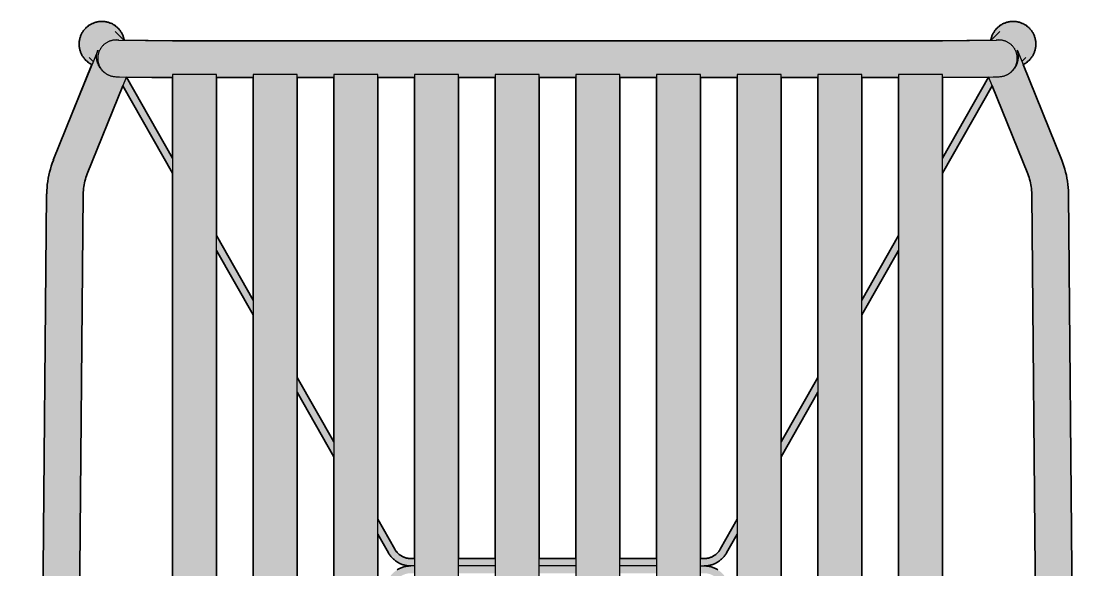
# Model space of a CAD drawing. Header units: millimetres. Extents: x 0 to 1937, y -1086 to 703.
# Drawn here: x 81 to 812, y -648 to -274 of the extents above; entities that cross this region are included whole.
import ezdxf

# ---------------------------------------------------------------- set-up
doc = ezdxf.new("R2010")
doc.units = ezdxf.units.MM
doc.layers.add('Blocks', color=7, linetype='Continuous')
doc.layers.add('Blocks$Fill', color=7, linetype='Continuous', true_color=0xffffff)
doc.layers.add('Blocks$Inner', color=7, linetype='Continuous', lineweight=25, true_color=0x007f00)
doc.layers.add('Blocks$Outline', color=7, linetype='Continuous', lineweight=35, true_color=0xff3f3f)

# ---------------------------------------------------------------- blocks, each defined once
blk = doc.blocks.new('Palissade Lounge Chair Low Top')
at = {"layer": 'Blocks$Fill'}
h = blk.add_hatch(color=256, dxfattribs=at)
h.paths.add_polyline_path([(473.36, -336.94), (473.36, -412.44), (503.36, -412.44), (503.36, -348.3), (503.36, -336.94), (528.36, -336.94), (528.36, -412.44), (558.36, -412.44), (558.36, -348.3), (558.36, -336.94), (583.36, -336.94), (583.36, -412.44), (613.36, -412.44), (613.36, -348.3), (613.36, -336.94), (687.86, -336.94), (688.47, -337.82), (688.81, -338.25), (689.15, -338.66), (689.51, -339.06), (689.88, -339.45), (690.27, -339.82), (690.67, -340.18), (691.08, -340.53), (691.5, -340.86), (691.93, -341.18), (692.38, -341.48), (692.83, -341.77), (693.3, -342.04), (693.77, -342.29), (694.25, -342.53), (694.74, -342.75), (695.24, -342.95), (695.74, -343.14), (696.25, -343.31), (696.77, -343.46), (697.29, -343.59), (697.82, -343.71), (698.34, -343.8), (698.88, -343.88), (699.41, -343.94), (699.95, -343.98), (700.48, -344), (701.02, -344.01), (701.56, -343.99), (702.09, -343.96), (702.63, -343.91), (703.16, -343.84), (703.69, -343.75), (704.22, -343.64), (704.74, -343.51), (705.26, -343.37), (705.77, -343.21), (706.28, -343.03), (706.78, -342.83), (707.27, -342.62), (707.76, -342.39), (708.24, -342.14), (708.7, -341.88), (709.16, -341.6), (709.61, -341.3), (710.05, -340.99), (710.48, -340.67), (710.89, -340.33), (711.3, -339.97), (711.69, -339.6), (712.07, -339.22), (712.43, -338.83), (712.78, -338.42), (713.12, -338), (713.44, -337.57), (713.75, -337.13), (714.04, -336.68), (714.31, -336.21), (714.57, -335.74), (714.81, -335.26), (715.04, -334.78), (715.25, -334.28), (715.44, -333.78), (715.61, -333.27), (715.77, -332.76), (715.91, -332.24), (716.03, -331.71), (716.13, -331.18), (716.21, -330.65), (716.28, -330.12), (716.33, -329.58), (716.35, -329.05), (716.36, -328.51), (716.35, -327.97), (716.33, -327.44), (716.28, -326.9), (716.21, -326.37), (716.13, -325.84), (716.03, -325.31), (715.91, -324.79), (715.77, -324.27), (715.62, -323.75), (715.44, -323.24), (715.25, -322.74), (715.04, -322.25), (714.82, -321.76), (714.57, -321.28), (714.31, -320.81), (714.04, -320.35), (713.75, -319.89), (713.44, -319.45), (713.12, -319.02), (712.78, -318.6), (712.43, -318.2), (712.07, -317.8), (711.69, -317.42), (711.3, -317.05), (710.9, -316.7), (710.48, -316.36), (710.05, -316.03), (709.62, -315.72), (709.17, -315.42), (708.71, -315.14), (708.24, -314.88), (707.76, -314.63), (707.28, -314.4), (706.78, -314.19), (706.28, -313.99), (705.78, -313.81), (705.27, -313.65), (704.86, -313.54), (699.16, 283.79), (699.03, 285.92), (698.83, 288.04), (698.56, 290.15), (698.21, 292.26), (697.8, 294.35), (697.31, 296.42), (696.75, 298.48), (696.13, 300.52), (695.43, 302.53), (694.67, 304.52), (668.27, 369.84), (669.22, 370.34), (669.68, 370.61), (670.13, 370.9), (670.57, 371.21), (671, 371.53), (671.41, 371.86), (671.82, 372.21), (672.21, 372.57), (672.59, 372.95), (672.96, 373.33), (673.32, 373.73), (673.66, 374.15), (673.98, 374.57), (674.29, 375.01), (674.59, 375.45), (674.87, 375.91), (675.13, 376.37), (675.38, 376.85), (675.61, 377.33), (675.83, 377.82), (676.02, 378.32), (676.2, 378.82), (676.37, 379.33), (676.51, 379.84), (676.64, 380.36), (676.75, 380.89), (676.84, 381.41), (676.91, 381.94), (676.97, 382.47), (677, 383.01), (677.02, 383.54), (677.02, 384.08), (677, 384.61), (676.97, 385.14), (676.91, 385.68), (676.84, 386.21), (676.74, 386.73), (676.63, 387.26), (676.51, 387.77), (676.36, 388.29), (676.2, 388.8), (676.01, 389.3), (675.82, 389.8), (675.6, 390.29), (675.37, 390.77), (675.12, 391.24), (674.85, 391.71), (674.57, 392.16), (674.28, 392.61), (673.97, 393.04), (673.64, 393.46), (673.3, 393.88), (672.94, 394.28), (672.57, 394.66), (672.19, 395.04), (671.8, 395.4), (671.39, 395.75), (670.97, 396.08), (670.55, 396.4), (670.11, 396.7), (669.65, 396.99), (669.19, 397.26), (668.73, 397.52), (668.25, 397.76), (667.76, 397.98), (667.27, 398.19), (666.77, 398.38), (666.26, 398.55), (665.75, 398.71), (665.23, 398.84), (664.71, 398.96), (664.19, 399.06), (663.66, 399.15), (663.13, 399.21), (662.6, 399.26), (662.06, 399.29), (661.53, 399.29), (661, 399.29), (660.46, 399.26), (659.94, 399.21), (659.41, 399.15), (658.88, 399.07), (658.36, 398.97), (657.84, 398.85), (657.33, 398.72), (656.82, 398.56), (656.31, 398.39), (655.82, 398.21), (655.33, 398), (654.84, 397.78), (654.37, 397.54), (653.9, 397.29), (653.44, 397.02), (652.99, 396.74), (652.55, 396.43), (652.13, 396.12), (651.71, 395.79), (651.3, 395.45), (650.91, 395.09), (650.53, 394.72), (650.16, 394.34), (649.81, 393.94), (649.47, 393.53), (649.14, 393.11), (648.83, 392.68), (648.53, 392.24), (648.25, 391.79), (647.98, 391.33), (647.73, 390.86), (647.5, 390.38), (647.28, 389.9), (647.08, 389.41), (646.89, 388.91), (646.73, 388.4), (646.58, 387.89), (646.45, 387.38), (646.33, 386.86), (646.26, 386.44), (55.46, 386.44), (55.27, 387.38), (55.13, 387.89), (54.99, 388.4), (54.82, 388.91), (54.64, 389.41), (54.43, 389.9), (54.22, 390.38), (53.98, 390.86), (53.73, 391.33), (53.47, 391.79), (53.18, 392.24), (52.89, 392.68), (52.57, 393.11), (52.25, 393.53), (51.91, 393.94), (51.55, 394.34), (51.18, 394.72), (50.8, 395.09), (50.41, 395.45), (50, 395.79), (49.59, 396.12), (49.16, 396.43), (48.72, 396.74), (48.27, 397.02), (47.81, 397.29), (47.35, 397.54), (46.87, 397.78), (46.39, 398), (45.9, 398.21), (45.4, 398.39), (44.9, 398.56), (44.39, 398.72), (43.87, 398.85), (43.35, 398.97), (42.83, 399.07), (42.31, 399.15), (41.78, 399.21), (41.25, 399.26), (40.72, 399.29), (40.19, 399.29), (39.65, 399.29), (39.12, 399.26), (38.59, 399.21), (38.05, 399.15), (37.53, 399.06), (37, 398.96), (36.48, 398.84), (35.96, 398.71), (35.45, 398.55), (34.94, 398.38), (34.44, 398.19), (33.95, 397.98), (33.47, 397.76), (32.99, 397.52), (32.52, 397.26), (32.06, 396.99), (31.61, 396.7), (31.17, 396.4), (30.74, 396.08), (30.32, 395.75), (29.91, 395.4), (29.52, 395.04), (29.14, 394.66), (28.77, 394.28), (28.42, 393.88), (28.07, 393.46), (27.75, 393.04), (27.44, 392.61), (27.14, 392.16), (26.86, 391.71), (26.6, 391.24), (26.35, 390.77), (26.11, 390.29), (25.9, 389.8), (25.7, 389.3), (25.52, 388.8), (25.35, 388.29), (25.21, 387.77), (25.08, 387.26), (24.97, 386.73), (24.88, 386.21), (24.8, 385.68), (24.75, 385.14), (24.71, 384.61), (24.69, 384.08), (24.69, 383.54), (24.71, 383.01), (24.75, 382.47), (24.8, 381.94), (24.87, 381.41), (24.96, 380.89), (25.07, 380.36), (25.2, 379.84), (25.35, 379.33), (25.51, 378.82), (25.69, 378.32), (25.89, 377.82), (26.1, 377.33), (26.33, 376.85), (26.58, 376.37), (26.85, 375.91), (27.13, 375.45), (27.42, 375.01), (27.73, 374.57), (28.06, 374.15), (28.4, 373.73), (28.75, 373.33), (29.12, 372.95), (29.5, 372.57), (29.89, 372.21), (30.3, 371.86), (30.72, 371.53), (31.15, 371.21), (31.59, 370.9), (32.04, 370.61), (32.49, 370.34), (32.96, 370.08), (33.44, 369.84), (7.05, 304.52), (7.14, 304.48), (6.37, 302.5), (5.68, 300.49), (5.05, 298.45), (4.5, 296.4), (4.01, 294.33), (3.6, 292.24), (3.25, 290.14), (2.98, 288.03), (2.78, 285.91), (2.65, 283.79), (2.6, 281.66), (2.5, 281.66), (-2.5, -281.66), (-3.15, -313.54), (-4.06, -313.81), (-4.57, -313.99), (-5.07, -314.19), (-5.56, -314.4), (-6.05, -314.63), (-6.53, -314.88), (-6.99, -315.14), (-7.45, -315.42), (-7.9, -315.72), (-8.34, -316.03), (-8.77, -316.36), (-9.18, -316.7), (-9.59, -317.05), (-9.98, -317.42), (-10.36, -317.8), (-10.72, -318.2), (-11.07, -318.6), (-11.41, -319.02), (-11.73, -319.45), (-12.03, -319.89), (-12.33, -320.35), (-12.6, -320.81), (-12.86, -321.28), (-13.1, -321.76), (-13.33, -322.25), (-13.54, -322.74), (-13.73, -323.24), (-13.9, -323.75), (-14.06, -324.27), (-14.2, -324.79), (-14.32, -325.31), (-14.42, -325.84), (-14.5, -326.37), (-14.57, -326.9), (-14.61, -327.44), (-14.64, -327.97), (-14.65, -328.51), (-14.64, -329.05), (-14.61, -329.58), (-14.56, -330.12), (-14.5, -330.65), (-14.42, -331.18), (-14.31, -331.71), (-14.19, -332.24), (-14.06, -332.76), (-13.9, -333.27), (-13.73, -333.78), (-13.53, -334.28), (-13.33, -334.78), (-13.1, -335.26), (-12.86, -335.74), (-12.6, -336.21), (-12.32, -336.68), (-12.03, -337.13), (-11.73, -337.57), (-11.4, -338), (-11.07, -338.42), (-10.72, -338.83), (-10.35, -339.22), (-9.97, -339.6), (-9.58, -339.97), (-9.18, -340.33), (-8.76, -340.67), (-8.34, -340.99), (-7.9, -341.3), (-7.45, -341.6), (-6.99, -341.88), (-6.52, -342.14), (-6.04, -342.39), (-5.56, -342.62), (-5.07, -342.83), (-4.57, -343.03), (-4.06, -343.21), (-3.55, -343.37), (-3.03, -343.51), (-2.51, -343.64), (-1.98, -343.75), (-1.45, -343.84), (-0.92, -343.91), (-0.38, -343.96), (0.16, -343.99), (0.69, -344.01), (1.23, -344), (1.77, -343.98), (2.3, -343.94), (2.84, -343.88), (3.37, -343.8), (3.9, -343.71), (4.42, -343.59), (4.94, -343.46), (5.46, -343.31), (5.97, -343.14), (6.47, -342.95), (6.97, -342.75), (7.46, -342.53), (7.94, -342.29), (8.42, -342.04), (8.88, -341.77), (9.34, -341.48), (9.78, -341.18), (10.21, -340.86), (10.64, -340.53), (11.05, -340.18), (11.45, -339.82), (11.83, -339.45), (12.2, -339.06), (12.56, -338.66), (12.91, -338.25), (13.24, -337.82), (13.55, -337.39), (13.85, -336.94), (88.36, -336.94), (88.36, -412.44), (118.36, -412.44), (118.36, -348.3), (118.36, -336.94), (143.36, -336.94), (143.36, -412.44), (173.36, -412.44), (173.36, -348.3), (173.36, -336.94), (198.36, -336.94), (198.36, -412.44), (228.36, -412.44), (228.36, -348.3), (228.36, -336.94), (253.36, -336.94), (253.36, -412.44), (283.36, -412.44), (283.36, -348.3), (283.36, -336.94), (308.36, -336.94), (308.36, -412.44), (338.36, -412.44), (338.36, -348.3), (338.36, -336.94), (363.36, -336.94), (363.36, -412.44), (393.36, -412.44), (393.36, -348.3), (393.36, -336.94), (418.36, -336.94), (418.36, -412.44), (448.36, -412.44), (448.36, -348.3), (448.36, -336.94)], flags=0)
h.paths.add_polyline_path([(173.36, 156.29), (173.36, 361.06), (198.36, 361.06), (198.36, 112.27)], flags=0)
h.paths.add_polyline_path([(143.36, 361.06), (143.36, 209.12), (118.36, 253.14), (118.36, 361.06)], flags=0)
h.paths.add_polyline_path([(56.98, 361.35), (88.36, 361.06), (88.36, 305.96), (56.94, 361.27)], flags=0)
h.paths.add_polyline_path([(679.43, -293.83), (613.36, -196.99), (613.36, 295.83), (647.16, 355.36), (671.94, 293.96), (672.36, 292.75), (672.74, 291.53), (673.07, 290.3), (673.37, 289.05), (673.61, 287.8), (673.82, 286.53), (673.98, 285.27), (674.1, 283.99), (674.18, 282.72), (674.21, 281.44)], flags=0)
h.paths.add_polyline_path([(613.36, -205.86), (679.59, -302.94), (679.75, -311.94), (613.36, -311.94)], flags=0)
h.paths.add_polyline_path([(583.36, -161.89), (583.36, -311.94), (558.36, -311.94), (558.36, -125.24)], flags=0)
h.paths.add_polyline_path([(528.36, -81.27), (528.36, -311.94), (503.36, -311.94), (503.36, -44.63)], flags=0)
h.paths.add_polyline_path([(613.36, 305.96), (613.36, 361.06), (644.74, 361.34), (644.77, 361.27)], flags=0)
h.paths.add_polyline_path([(558.36, 198.99), (583.36, 243.01), (583.36, -153.02), (558.36, -116.37), (558.36, 198.99)], flags=0)
h.paths.add_polyline_path([(583.36, 253.14), (558.36, 209.12), (558.36, 361.06), (583.36, 361.06)], flags=0)
h.paths.add_polyline_path([(503.36, 102.15), (528.36, 146.17), (528.36, -72.4), (503.36, -35.76)], flags=0)
h.paths.add_polyline_path([(503.36, 112.27), (503.36, 361.06), (528.36, 361.06), (528.36, 156.29)], flags=0)
h.paths.add_polyline_path([(473.36, -0.66), (473.36, -311.94), (448.36, -311.94), (448.36, 22.64), (451.29, 22.64), (451.72, 22.61), (452.16, 22.57), (452.59, 22.52), (453.02, 22.45), (453.44, 22.37), (453.86, 22.28), (454.28, 22.16), (454.7, 22.04), (455.11, 21.9), (455.52, 21.74), (455.92, 21.57), (456.31, 21.39), (456.7, 21.19), (457.08, 20.99), (457.45, 20.76), (457.81, 20.53), (458.17, 20.28), (458.52, 20.02), (458.86, 19.75), (459.18, 19.47), (459.5, 19.17), (459.81, 18.86), (460.11, 18.55), (460.39, 18.22), (460.67, 17.89), (460.93, 17.54), (461.18, 17.19)], flags=0)
h.paths.add_polyline_path([(473.36, 361.06), (473.36, 59.45), (461.51, 38.6), (461.28, 38.25), (461.04, 37.89), (460.79, 37.55), (460.52, 37.22), (460.25, 36.9), (459.96, 36.58), (459.67, 36.28), (459.36, 35.98), (459.04, 35.7), (458.72, 35.42), (458.38, 35.16), (458.04, 34.91), (457.69, 34.67), (457.33, 34.45), (456.96, 34.23), (456.59, 34.03), (456.21, 33.84), (455.82, 33.67), (455.42, 33.51), (455.03, 33.36), (454.62, 33.22), (454.22, 33.1), (453.8, 33), (453.39, 32.9), (452.97, 32.82), (452.55, 32.76), (452.13, 32.71), (451.71, 32.67), (451.28, 32.65), (450.86, 32.64), (448.36, 32.64), (448.36, 361.06)], flags=0)
h.paths.add_polyline_path([(473.36, 49.32), (473.36, 8.22), (464.96, 20.5), (464.59, 20.98), (464.21, 21.45), (463.81, 21.91), (463.39, 22.35), (462.96, 22.78), (462.51, 23.19), (462.05, 23.59), (461.58, 23.97), (461.09, 24.34), (460.6, 24.68), (460.09, 25.01), (459.56, 25.32), (459.03, 25.62), (458.49, 25.89), (457.94, 26.15), (457.38, 26.38), (456.81, 26.6), (456.24, 26.8), (455.66, 26.97), (455.07, 27.13), (454.48, 27.26), (453.88, 27.38), (453.28, 27.47), (452.68, 27.55), (452.07, 27.6), (451.46, 27.63), (450.86, 27.64), (452.05, 27.68), (452.64, 27.73), (453.23, 27.8), (453.82, 27.9), (454.4, 28.01), (454.98, 28.14), (455.56, 28.29), (456.13, 28.46), (456.69, 28.64), (457.25, 28.85), (457.8, 29.08), (458.34, 29.33), (458.88, 29.59), (459.4, 29.87), (459.92, 30.17), (460.42, 30.49), (460.91, 30.82), (461.39, 31.17), (461.86, 31.54), (462.32, 31.92), (462.76, 32.32), (463.19, 32.73), (463.61, 33.16), (464.01, 33.6), (464.39, 34.05), (464.76, 34.52), (465.11, 35), (465.45, 35.49), (465.77, 35.99), (466.07, 36.5)], flags=0)
h.paths.add_polyline_path([(418.36, 361.06), (418.36, 32.64), (393.36, 32.64), (393.36, 361.06)], flags=0)
h.paths.add_polyline_path([(418.36, 22.64), (418.36, -311.94), (393.36, -311.94), (393.36, 22.64)], flags=0)
h.paths.add_polyline_path([(363.36, 22.64), (363.36, -311.94), (338.36, -311.94), (338.36, 22.64)], flags=0)
h.paths.add_polyline_path([(338.36, 32.64), (338.36, 361.06), (363.36, 361.06), (363.36, 32.64)], flags=0)
h.paths.add_polyline_path([(308.36, 361.06), (308.36, 32.64), (283.36, 32.64), (283.36, 361.06)], flags=0)
h.paths.add_polyline_path([(283.36, 22.64), (308.36, 22.64), (308.36, -311.94), (283.36, -311.94)], flags=0)
h.paths.add_polyline_path([(228.36, -0.66), (240.78, 17.54), (241.04, 17.89), (241.32, 18.22), (241.61, 18.55), (241.9, 18.86), (242.21, 19.17), (242.53, 19.47), (242.86, 19.75), (243.2, 20.02), (243.54, 20.28), (243.9, 20.53), (244.27, 20.76), (244.64, 20.99), (245.02, 21.19), (245.4, 21.39), (245.8, 21.57), (246.2, 21.74), (246.6, 21.9), (247.01, 22.04), (247.43, 22.16), (247.85, 22.28), (248.27, 22.37), (248.7, 22.45), (249.13, 22.52), (249.56, 22.57), (249.99, 22.61), (250.42, 22.64), (250.86, 22.64), (253.36, 22.64), (253.36, -311.94), (228.36, -311.94)], flags=0)
h.paths.add_polyline_path([(253.36, 32.64), (250.43, 32.65), (250.01, 32.67), (249.58, 32.71), (249.16, 32.76), (248.74, 32.82), (248.32, 32.9), (247.91, 33), (247.5, 33.1), (247.09, 33.22), (246.69, 33.36), (246.29, 33.51), (245.9, 33.67), (245.51, 33.84), (245.13, 34.03), (244.75, 34.23), (244.39, 34.45), (244.03, 34.67), (243.67, 34.91), (243.33, 35.16), (243, 35.42), (242.67, 35.7), (242.35, 35.98), (242.05, 36.28), (241.75, 36.58), (241.46, 36.9), (241.19, 37.22), (240.93, 37.55), (240.67, 37.89), (240.43, 38.25), (240.2, 38.6), (239.99, 38.97), (228.36, 59.45), (228.36, 361.06), (253.36, 361.06)], flags=0)
h.paths.add_polyline_path([(228.36, 49.32), (235.94, 35.99), (236.26, 35.49), (236.6, 35), (236.95, 34.52), (237.32, 34.05), (237.71, 33.6), (238.11, 33.16), (238.52, 32.73), (238.95, 32.32), (239.39, 31.92), (239.85, 31.54), (240.32, 31.17), (240.8, 30.82), (241.29, 30.49), (241.8, 30.17), (242.31, 29.87), (242.84, 29.59), (243.37, 29.33), (243.91, 29.08), (244.46, 28.85), (245.02, 28.64), (245.58, 28.46), (246.15, 28.29), (246.73, 28.14), (247.31, 28.01), (247.9, 27.9), (248.48, 27.8), (249.07, 27.73), (249.67, 27.68), (250.26, 27.65), (250.86, 27.64), (249.64, 27.6), (249.04, 27.55), (248.43, 27.47), (247.83, 27.38), (247.24, 27.26), (246.65, 27.13), (246.06, 26.97), (245.48, 26.8), (244.9, 26.6), (244.34, 26.38), (243.78, 26.15), (243.22, 25.89), (242.68, 25.62), (242.15, 25.32), (241.63, 25.01), (241.12, 24.68), (240.62, 24.34), (240.13, 23.97), (239.66, 23.59), (239.2, 23.19), (238.75, 22.78), (238.32, 22.35), (237.91, 21.91), (237.5, 21.45), (237.12, 20.98), (236.75, 20.5), (236.4, 20.01), (228.36, 8.22)], flags=0)
h.paths.add_polyline_path([(198.36, -35.76), (173.36, -72.4), (173.36, 146.17), (198.36, 102.15)], flags=0)
h.paths.add_polyline_path([(173.36, -81.27), (198.36, -44.63), (198.36, -311.94), (173.36, -311.94)], flags=0)
h.paths.add_polyline_path([(118.36, -161.89), (143.36, -125.24), (143.36, -311.94), (118.36, -311.94)], flags=0)
h.paths.add_polyline_path([(143.36, -116.37), (118.36, -153.02), (118.36, 243.01), (143.36, 198.99)], flags=0)
h.paths.add_polyline_path([(22.36, -293.72), (27.53, 282.72), (27.61, 283.99), (27.73, 285.27), (27.89, 286.53), (28.1, 287.8), (28.35, 289.05), (28.64, 290.3), (28.98, 291.53), (29.35, 292.75), (29.77, 293.96), (30.23, 295.15), (54.55, 355.36), (88.36, 295.83), (88.36, -196.99)], flags=0)
h.paths.add_polyline_path([(88.36, -311.94), (21.96, -311.94), (22.17, -302.87), (88.36, -205.86)], flags=0)
at = {"layer": 'Blocks$Inner'}
for p, q in [((49.31, 392.35), (55.32, 386.34)), ((646.39, 386.34), (652.41, 392.35)), ((34.31, 371.99), (31.63, 374.67)), ((670.08, 374.67), (667.4, 371.99)), ((40.69, 365.63), (40.4, 365.9)), ((661.03, 365.63), (661.31, 365.9)), ((43.39, 363.43), (43.51, 363.35)), ((88.36, 305.96), (56.94, 361.27)), ((143.36, 361.06), (118.36, 361.06)), ((198.36, 361.06), (173.36, 361.06)), ((253.36, 361.06), (228.36, 361.06)), ((308.36, 361.06), (283.36, 361.06)), ((363.36, 361.06), (338.36, 361.06)), ((418.36, 361.06), (393.36, 361.06)), ((473.36, 361.06), (448.36, 361.06)), ((528.36, 361.06), (503.36, 361.06)), ((583.36, 361.06), (558.36, 361.06)), ((644.77, 361.27), (613.36, 305.96)), ((658.2, 363.35), (658.33, 363.43)), ((88.36, 295.83), (54.55, 355.36)), ((613.36, 295.83), (647.16, 355.36)), ((143.36, 209.12), (118.36, 253.14)), ((583.36, 253.14), (558.36, 209.12)), ((143.36, 198.99), (118.36, 243.01)), ((558.36, 198.99), (583.36, 243.01)), ((198.36, 112.27), (173.36, 156.29)), ((528.36, 156.29), (503.36, 112.27)), ((198.36, 102.15), (173.36, 146.17)), ((503.36, 102.15), (528.36, 146.17)), ((308.36, 32.64), (283.36, 32.64)), ((363.36, 32.64), (338.36, 32.64)), ((418.36, 32.64), (393.36, 32.64)), ((308.36, 27.64), (283.36, 27.64)), ((363.36, 27.64), (338.36, 27.64)), ((418.36, 27.64), (393.36, 27.64))]:
    blk.add_line(p, q, dxfattribs=at)
for points in [[(55.48, 386.34), (55.38, 386.86), (55.27, 387.38), (55.13, 387.89), (54.99, 388.4), (54.82, 388.91), (54.64, 389.41), (54.43, 389.9), (54.22, 390.38), (53.98, 390.86), (53.73, 391.33), (53.47, 391.79), (53.18, 392.24), (52.89, 392.68), (52.57, 393.11), (52.25, 393.53), (51.91, 393.94), (51.55, 394.34), (51.18, 394.72), (50.8, 395.09), (50.41, 395.45), (50, 395.79), (49.59, 396.12), (49.16, 396.43), (48.72, 396.74), (48.27, 397.02), (47.81, 397.29), (47.35, 397.54), (46.87, 397.78), (46.39, 398), (45.9, 398.21), (45.4, 398.39), (44.9, 398.56), (44.39, 398.72), (43.87, 398.85), (43.35, 398.97), (42.83, 399.07), (42.31, 399.15), (41.78, 399.21), (41.25, 399.26), (40.72, 399.29), (40.19, 399.29), (39.65, 399.29), (39.12, 399.26), (38.59, 399.21), (38.05, 399.15), (37.53, 399.06), (37, 398.96), (36.48, 398.84), (35.96, 398.71), (35.45, 398.55), (34.94, 398.38), (34.44, 398.19), (33.95, 397.98), (33.47, 397.76), (32.99, 397.52), (32.52, 397.26), (32.06, 396.99), (31.61, 396.7), (31.17, 396.4), (30.74, 396.08), (30.32, 395.75), (29.91, 395.4), (29.52, 395.04), (29.14, 394.66), (28.77, 394.28), (28.42, 393.88), (28.07, 393.46), (27.75, 393.04), (27.44, 392.61), (27.14, 392.16), (26.86, 391.71), (26.6, 391.24), (26.35, 390.77), (26.11, 390.29), (25.9, 389.8), (25.7, 389.3), (25.52, 388.8), (25.35, 388.29), (25.21, 387.77), (25.08, 387.26), (24.97, 386.73), (24.88, 386.21), (24.8, 385.68), (24.75, 385.14), (24.71, 384.61), (24.69, 384.08), (24.69, 383.54), (24.71, 383.01), (24.75, 382.47), (24.8, 381.94), (24.87, 381.41), (24.96, 380.89), (25.07, 380.36), (25.2, 379.84), (25.35, 379.33), (25.51, 378.82), (25.69, 378.32), (25.89, 377.82), (26.1, 377.33), (26.33, 376.85), (26.58, 376.37), (26.85, 375.91), (27.13, 375.45), (27.42, 375.01), (27.73, 374.57), (28.06, 374.15), (28.4, 373.73), (28.75, 373.33), (29.12, 372.95), (29.5, 372.57), (29.89, 372.21), (30.3, 371.86), (30.72, 371.53), (31.15, 371.21), (31.59, 370.9), (32.04, 370.61), (32.49, 370.34), (32.96, 370.08), (33.44, 369.84)], [(668.27, 369.84), (668.75, 370.08), (669.22, 370.34), (669.68, 370.61), (670.13, 370.9), (670.57, 371.21), (671, 371.53), (671.41, 371.86), (671.82, 372.21), (672.21, 372.57), (672.59, 372.95), (672.96, 373.33), (673.32, 373.73), (673.66, 374.15), (673.98, 374.57), (674.29, 375.01), (674.59, 375.45), (674.87, 375.91), (675.13, 376.37), (675.38, 376.85), (675.61, 377.33), (675.83, 377.82), (676.02, 378.32), (676.2, 378.82), (676.37, 379.33), (676.51, 379.84), (676.64, 380.36), (676.75, 380.89), (676.84, 381.41), (676.91, 381.94), (676.97, 382.47), (677, 383.01), (677.02, 383.54), (677.02, 384.08), (677, 384.61), (676.97, 385.14), (676.91, 385.68), (676.84, 386.21), (676.74, 386.73), (676.63, 387.26), (676.51, 387.77), (676.36, 388.29), (676.2, 388.8), (676.01, 389.3), (675.82, 389.8), (675.6, 390.29), (675.37, 390.77), (675.12, 391.24), (674.85, 391.71), (674.57, 392.16), (674.28, 392.61), (673.97, 393.04), (673.64, 393.46), (673.3, 393.88), (672.94, 394.28), (672.57, 394.66), (672.19, 395.04), (671.8, 395.4), (671.39, 395.75), (670.97, 396.08), (670.55, 396.4), (670.11, 396.7), (669.65, 396.99), (669.19, 397.26), (668.73, 397.52), (668.25, 397.76), (667.76, 397.98), (667.27, 398.19), (666.77, 398.38), (666.26, 398.55), (665.75, 398.71), (665.23, 398.84), (664.71, 398.96), (664.19, 399.06), (663.66, 399.15), (663.13, 399.21), (662.6, 399.26), (662.06, 399.29), (661.53, 399.29), (661, 399.29), (660.46, 399.26), (659.94, 399.21), (659.41, 399.15), (658.88, 399.07), (658.36, 398.97), (657.84, 398.85), (657.33, 398.72), (656.82, 398.56), (656.31, 398.39), (655.82, 398.21), (655.33, 398), (654.84, 397.78), (654.37, 397.54), (653.9, 397.29), (653.44, 397.02), (652.99, 396.74), (652.55, 396.43), (652.13, 396.12), (651.71, 395.79), (651.3, 395.45), (650.91, 395.09), (650.53, 394.72), (650.16, 394.34), (649.81, 393.94), (649.47, 393.53), (649.14, 393.11), (648.83, 392.68), (648.53, 392.24), (648.25, 391.79), (647.98, 391.33), (647.73, 390.86), (647.5, 390.38), (647.28, 389.9), (647.08, 389.41), (646.89, 388.91), (646.73, 388.4), (646.58, 387.89), (646.45, 387.38), (646.33, 386.86), (646.24, 386.34)], [(51.83, 386.46), (51.44, 386.52), (51.04, 386.56), (50.65, 386.59), (50.26, 386.61), (49.86, 386.62), (49.43, 386.61), (49, 386.59), (48.57, 386.55), (48.15, 386.5), (47.72, 386.43), (47.3, 386.35), (46.88, 386.26), (46.47, 386.15), (46.05, 386.02), (45.65, 385.89), (45.25, 385.73), (44.85, 385.57), (44.46, 385.39), (44.07, 385.2), (43.7, 384.99), (43.33, 384.77), (42.96, 384.54), (42.61, 384.3), (42.26, 384.04), (41.93, 383.78), (41.6, 383.5), (41.28, 383.21), (40.97, 382.91), (40.68, 382.6), (40.39, 382.28), (40.12, 381.95), (39.85, 381.61), (39.6, 381.26), (39.36, 380.9), (39.14, 380.54), (38.92, 380.16), (38.72, 379.78), (38.53, 379.4), (38.36, 379), (38.2, 378.61), (38.05, 378.2), (37.92, 377.79), (37.8, 377.38), (37.69, 376.96), (37.6, 376.54), (37.52, 376.12), (37.47, 375.72), (37.42, 375.32), (37.39, 374.92), (37.37, 374.52), (37.36, 374.12), (37.37, 373.72), (37.39, 373.31), (37.42, 372.91), (37.47, 372.51), (37.52, 372.12), (37.6, 371.69), (37.69, 371.26), (37.8, 370.84), (37.92, 370.43), (38.05, 370.02), (38.2, 369.61), (38.37, 369.21), (38.54, 368.81), (38.74, 368.42), (38.94, 368.04), (39.16, 367.67), (39.39, 367.3), (39.63, 366.94), (39.88, 366.59), (40.15, 366.25), (40.43, 365.92), (40.72, 365.59), (41.02, 365.28), (41.2, 365.11), (41.39, 364.93), (41.57, 364.76), (41.76, 364.6), (41.96, 364.44), (42.15, 364.28), (42.36, 364.12), (42.56, 363.98), (42.87, 363.76), (43.19, 363.55), (43.51, 363.35), (43.84, 363.16), (44.18, 362.99), (44.52, 362.82), (44.87, 362.66), (45.22, 362.51), (45.57, 362.37), (45.93, 362.25), (46.3, 362.13), (46.67, 362.03), (47.04, 361.93), (47.42, 361.85), (47.82, 361.77), (48.22, 361.71), (48.6, 361.66), (48.98, 361.61), (49.75, 361.55), (52.1, 361.43), (74.26, 361.1), (88.36, 361.06)], [(51.49, 386.49), (88.36, 386.06), (613.36, 386.06), (650.23, 386.49)], [(613.36, 361.06), (647.8, 361.37), (650.93, 361.48), (651.96, 361.55), (652.73, 361.61), (653.11, 361.66), (653.5, 361.71), (653.9, 361.77), (654.3, 361.85), (654.67, 361.93), (655.05, 362.03), (655.42, 362.13), (655.78, 362.25), (656.14, 362.37), (656.5, 362.51), (656.84, 362.66), (657.18, 362.81), (657.51, 362.97), (657.84, 363.14), (658.18, 363.34), (658.51, 363.54), (658.84, 363.75), (659.16, 363.98), (659.36, 364.12), (659.56, 364.28), (659.76, 364.44), (659.95, 364.6), (660.14, 364.76), (660.33, 364.93), (660.51, 365.11), (660.69, 365.28), (660.99, 365.59), (661.28, 365.92), (661.56, 366.25), (661.83, 366.59), (662.08, 366.94), (662.33, 367.3), (662.56, 367.67), (662.77, 368.04), (662.98, 368.42), (663.17, 368.81), (663.35, 369.21), (663.51, 369.61), (663.66, 370.02), (663.79, 370.43), (663.92, 370.84), (664.02, 371.26), (664.11, 371.69), (664.19, 372.12), (664.25, 372.51), (664.29, 372.91), (664.33, 373.31), (664.34, 373.72), (664.35, 374.12), (664.34, 374.52), (664.33, 374.92), (664.29, 375.32), (664.25, 375.72), (664.19, 376.12), (664.11, 376.54), (664.02, 376.96), (663.92, 377.38), (663.8, 377.79), (663.67, 378.2), (663.52, 378.61), (663.36, 379), (663.18, 379.4), (662.99, 379.78), (662.79, 380.16), (662.58, 380.54), (662.35, 380.9), (662.11, 381.26), (661.86, 381.61), (661.6, 381.95), (661.32, 382.28), (661.04, 382.6), (660.74, 382.91), (660.43, 383.21), (660.11, 383.5), (659.79, 383.78), (659.45, 384.04), (659.1, 384.3), (658.75, 384.54), (658.39, 384.77), (658.02, 384.99), (657.64, 385.2), (657.26, 385.39), (656.87, 385.57), (656.47, 385.73), (656.07, 385.89), (655.66, 386.02), (655.25, 386.15), (654.83, 386.26), (654.41, 386.35), (653.99, 386.43), (653.57, 386.5), (653.14, 386.55), (652.71, 386.59), (652.28, 386.61), (651.85, 386.62), (651.46, 386.61), (651.06, 386.59), (650.67, 386.56), (650.28, 386.52), (649.89, 386.46)], [(40.92, 365.38), (40.33, 365.97), (40.02, 366.29), (39.72, 366.63), (39.44, 366.97), (39.16, 367.33), (38.9, 367.69), (38.65, 368.06), (38.41, 368.44), (38.18, 368.83), (37.97, 369.23), (37.78, 369.63), (37.6, 370.04), (37.43, 370.45), (37.27, 370.88), (37.14, 371.3), (37.01, 371.73), (36.9, 372.17), (36.81, 372.61), (36.73, 373.05), (36.67, 373.49), (36.62, 373.94), (36.59, 374.39), (36.57, 374.83), (36.57, 375.28), (36.59, 375.73), (36.62, 376.18), (36.66, 376.62), (36.72, 377.07), (36.8, 377.51), (36.89, 377.95), (37, 378.38), (37.12, 378.82), (37.26, 379.24), (37.41, 379.66), (37.32, 379.44), (7.05, 304.52), (7.14, 304.48), (6.37, 302.5), (5.68, 300.49), (5.05, 298.45), (4.5, 296.4), (4.01, 294.33), (3.6, 292.24), (3.25, 290.14), (2.98, 288.03), (2.78, 285.91), (2.65, 283.79), (2.6, 281.66), (2.5, 281.66), (-2.5, -281.66)], [(660.79, 365.38), (661.38, 365.97), (661.69, 366.29), (661.99, 366.63), (662.28, 366.97), (662.55, 367.33), (662.82, 367.69), (663.07, 368.06), (663.3, 368.44), (663.53, 368.83), (663.74, 369.23), (663.94, 369.63), (664.12, 370.04), (664.29, 370.45), (664.44, 370.88), (664.58, 371.3), (664.7, 371.73), (664.81, 372.17), (664.9, 372.61), (664.98, 373.05), (665.05, 373.49), (665.09, 373.94), (665.12, 374.39), (665.14, 374.83), (665.14, 375.28), (665.13, 375.73), (665.1, 376.18), (665.05, 376.62), (664.99, 377.07), (664.91, 377.51), (664.82, 377.95), (664.71, 378.38), (664.59, 378.82), (664.45, 379.24), (664.3, 379.66), (664.39, 379.44), (694.67, 304.52), (695.43, 302.53), (696.13, 300.52), (696.75, 298.48), (697.31, 296.42), (697.8, 294.35), (698.21, 292.26), (698.56, 290.15), (698.83, 288.04), (699.03, 285.92), (699.16, 283.79), (699.21, 281.66), (704.21, -281.66)], [(22.5, -281.88), (27.5, 281.44), (27.53, 282.72), (27.61, 283.99), (27.73, 285.27), (27.89, 286.53), (28.1, 287.8), (28.35, 289.05), (28.64, 290.3), (28.98, 291.53), (29.35, 292.75), (29.77, 293.96), (30.23, 295.15), (56.98, 361.35)], [(644.74, 361.34), (671.49, 295.15), (671.94, 293.96), (672.36, 292.75), (672.74, 291.53), (673.07, 290.3), (673.37, 289.05), (673.61, 287.8), (673.82, 286.53), (673.98, 285.27), (674.1, 283.99), (674.18, 282.72), (674.21, 281.44), (679.21, -281.88)], [(694.67, 304.52), (694.58, 304.48), (695.34, 302.5), (696.03, 300.49), (696.66, 298.45), (697.22, 296.4), (697.7, 294.33), (698.12, 292.24), (698.46, 290.14), (698.73, 288.03), (698.93, 285.91), (699.06, 283.79), (699.12, 281.66), (699.21, 281.66)], [(253.36, 32.64), (250.86, 32.64), (250.43, 32.65), (250.01, 32.67), (249.58, 32.71), (249.16, 32.76), (248.74, 32.82), (248.32, 32.9), (247.91, 33), (247.5, 33.1), (247.09, 33.22), (246.69, 33.36), (246.29, 33.51), (245.9, 33.67), (245.51, 33.84), (245.13, 34.03), (244.75, 34.23), (244.39, 34.45), (244.03, 34.67), (243.67, 34.91), (243.33, 35.16), (243, 35.42), (242.67, 35.7), (242.35, 35.98), (242.05, 36.28), (241.75, 36.58), (241.46, 36.9), (241.19, 37.22), (240.93, 37.55), (240.67, 37.89), (240.43, 38.25), (240.2, 38.6), (239.99, 38.97), (228.36, 59.45)], [(473.36, 59.45), (461.73, 38.97), (461.51, 38.6), (461.28, 38.25), (461.04, 37.89), (460.79, 37.55), (460.52, 37.22), (460.25, 36.9), (459.96, 36.58), (459.67, 36.28), (459.36, 35.98), (459.04, 35.7), (458.72, 35.42), (458.38, 35.16), (458.04, 34.91), (457.69, 34.67), (457.33, 34.45), (456.96, 34.23), (456.59, 34.03), (456.21, 33.84), (455.82, 33.67), (455.42, 33.51), (455.03, 33.36), (454.62, 33.22), (454.22, 33.1), (453.8, 33), (453.39, 32.9), (452.97, 32.82), (452.55, 32.76), (452.13, 32.71), (451.71, 32.67), (451.28, 32.65), (450.86, 32.64), (448.36, 32.64)], [(250.86, 27.64), (250.26, 27.65), (249.67, 27.68), (249.07, 27.73), (248.48, 27.8), (247.9, 27.9), (247.31, 28.01), (246.73, 28.14), (246.15, 28.29), (245.58, 28.46), (245.02, 28.64), (244.46, 28.85), (243.91, 29.08), (243.37, 29.33), (242.84, 29.59), (242.31, 29.87), (241.8, 30.17), (241.29, 30.49), (240.8, 30.82), (240.32, 31.17), (239.85, 31.54), (239.39, 31.92), (238.95, 32.32), (238.52, 32.73), (238.11, 33.16), (237.71, 33.6), (237.32, 34.05), (236.95, 34.52), (236.6, 35), (236.26, 35.49), (235.94, 35.99), (235.64, 36.5), (228.36, 49.32)], [(448.36, 27.64), (450.86, 27.64), (451.45, 27.65), (452.05, 27.68), (452.64, 27.73), (453.23, 27.8), (453.82, 27.9), (454.4, 28.01), (454.98, 28.14), (455.56, 28.29), (456.13, 28.46), (456.69, 28.64), (457.25, 28.85), (457.8, 29.08), (458.34, 29.33), (458.88, 29.59), (459.4, 29.87), (459.92, 30.17), (460.42, 30.49), (460.91, 30.82), (461.39, 31.17), (461.86, 31.54), (462.32, 31.92), (462.76, 32.32), (463.19, 32.73), (463.61, 33.16), (464.01, 33.6), (464.39, 34.05), (464.76, 34.52), (465.11, 35), (465.45, 35.49), (465.77, 35.99), (466.07, 36.5), (473.36, 49.32)], [(253.36, 27.64), (250.86, 27.64), (250.25, 27.63), (249.64, 27.6), (249.04, 27.55), (248.43, 27.47), (247.83, 27.38), (247.24, 27.26), (246.65, 27.13), (246.06, 26.97), (245.48, 26.8), (244.9, 26.6), (244.34, 26.38), (243.78, 26.15), (243.22, 25.89), (242.68, 25.62), (242.15, 25.32), (241.63, 25.01)], [(460.09, 25.01), (459.56, 25.32), (459.03, 25.62), (458.49, 25.89), (457.94, 26.15), (457.38, 26.38), (456.81, 26.6), (456.24, 26.8), (455.66, 26.97), (455.07, 27.13), (454.48, 27.26), (453.88, 27.38), (453.28, 27.47), (452.68, 27.55), (452.07, 27.6), (451.46, 27.63), (450.86, 27.64)]]:
    blk.add_lwpolyline(points, dxfattribs=at)
for points in [[(88.36, -412.44), (118.36, -412.44), (118.36, -348.3), (118.36, -204.43), (118.36, -127.41), (118.36, 33.7), (118.36, 121.3), (118.36, 170.89), (118.36, 273.75), (118.36, 332.35), (118.36, 363.06), (88.36, 363.06), (88.36, 362.09), (88.36, 332.35), (88.36, 273.75), (88.36, 170.89), (88.36, 121.3), (88.36, 33.7), (88.36, -127.41), (88.36, -204.43), (88.36, -348.3)], [(143.36, -412.44), (173.36, -412.44), (173.36, -348.3), (173.36, -204.43), (173.36, -127.41), (173.36, 33.7), (173.36, 121.3), (173.36, 170.89), (173.36, 273.75), (173.36, 332.35), (173.36, 363.06), (143.36, 363.06), (143.36, 332.35), (143.36, 273.75), (143.36, 170.89), (143.36, 121.3), (143.36, 33.7), (143.36, -127.41), (143.36, -204.43), (143.36, -348.3)], [(198.36, -412.44), (228.36, -412.44), (228.36, -348.3), (228.36, -204.43), (228.36, -127.41), (228.36, 33.7), (228.36, 121.3), (228.36, 170.89), (228.36, 273.75), (228.36, 332.35), (228.36, 363.06), (198.36, 363.06), (198.36, 332.35), (198.36, 273.75), (198.36, 170.89), (198.36, 121.3), (198.36, 33.7), (198.36, -127.41), (198.36, -204.43), (198.36, -348.3)], [(253.36, -412.44), (283.36, -412.44), (283.36, -348.3), (283.36, -204.43), (283.36, -127.41), (283.36, 33.7), (283.36, 121.3), (283.36, 170.89), (283.36, 273.75), (283.36, 332.35), (283.36, 363.06), (253.36, 363.06), (253.36, 332.35), (253.36, 273.75), (253.36, 170.89), (253.36, 121.3), (253.36, 33.7), (253.36, -127.41), (253.36, -204.43), (253.36, -348.3)], [(308.36, -412.44), (338.36, -412.44), (338.36, -348.3), (338.36, -204.43), (338.36, -127.41), (338.36, 33.7), (338.36, 121.3), (338.36, 170.89), (338.36, 273.75), (338.36, 332.35), (338.36, 363.06), (308.36, 363.06), (308.36, 332.35), (308.36, 273.75), (308.36, 170.89), (308.36, 121.3), (308.36, 33.7), (308.36, -127.41), (308.36, -204.43), (308.36, -348.3)], [(363.36, -412.44), (393.36, -412.44), (393.36, -348.3), (393.36, -204.43), (393.36, -127.41), (393.36, 33.7), (393.36, 121.3), (393.36, 170.89), (393.36, 273.75), (393.36, 332.35), (393.36, 363.06), (363.36, 363.06), (363.36, 332.35), (363.36, 273.75), (363.36, 170.89), (363.36, 121.3), (363.36, 33.7), (363.36, -127.41), (363.36, -204.43), (363.36, -348.3)], [(418.36, -412.44), (448.36, -412.44), (448.36, -348.3), (448.36, -204.43), (448.36, -127.41), (448.36, 33.7), (448.36, 121.3), (448.36, 170.89), (448.36, 273.75), (448.36, 332.35), (448.36, 363.06), (418.36, 363.06), (418.36, 332.35), (418.36, 273.75), (418.36, 170.89), (418.36, 121.3), (418.36, 33.7), (418.36, -127.41), (418.36, -204.43), (418.36, -348.3)], [(473.36, -412.44), (503.36, -412.44), (503.36, -348.3), (503.36, -204.43), (503.36, -127.41), (503.36, 33.7), (503.36, 121.3), (503.36, 170.89), (503.36, 273.75), (503.36, 332.35), (503.36, 363.06), (473.36, 363.06), (473.36, 332.35), (473.36, 273.75), (473.36, 170.89), (473.36, 121.3), (473.36, 33.7), (473.36, -127.41), (473.36, -204.43), (473.36, -348.3)], [(528.36, -412.44), (558.36, -412.44), (558.36, -348.3), (558.36, -204.43), (558.36, -127.41), (558.36, 33.7), (558.36, 121.3), (558.36, 170.89), (558.36, 273.75), (558.36, 332.35), (558.36, 363.06), (528.36, 363.06), (528.36, 332.35), (528.36, 273.75), (528.36, 170.89), (528.36, 121.3), (528.36, 33.7), (528.36, -127.41), (528.36, -204.43), (528.36, -348.3)], [(583.36, -412.44), (613.36, -412.44), (613.36, -348.3), (613.36, -204.43), (613.36, -127.41), (613.36, 33.7), (613.36, 121.3), (613.36, 170.89), (613.36, 273.75), (613.36, 332.35), (613.36, 362.09), (613.36, 363.06), (583.36, 363.06), (583.36, 332.35), (583.36, 273.75), (583.36, 170.89), (583.36, 121.3), (583.36, 33.7), (583.36, -127.41), (583.36, -204.43), (583.36, -348.3)]]:
    blk.add_lwpolyline(points, close=True, dxfattribs=at)
at = {"layer": 'Blocks$Outline'}
for points in [[(55.46, 386.44), (55.38, 386.86), (55.27, 387.38), (55.13, 387.89), (54.99, 388.4), (54.82, 388.91), (54.64, 389.41), (54.43, 389.9), (54.22, 390.38), (53.98, 390.86), (53.73, 391.33), (53.47, 391.79), (53.18, 392.24), (52.89, 392.68), (52.57, 393.11), (52.25, 393.53), (51.91, 393.94), (51.55, 394.34), (51.18, 394.72), (50.8, 395.09), (50.41, 395.45), (50, 395.79), (49.59, 396.12), (49.16, 396.43), (48.72, 396.74), (48.27, 397.02), (47.81, 397.29), (47.35, 397.54), (46.87, 397.78), (46.39, 398), (45.9, 398.21), (45.4, 398.39), (44.9, 398.56), (44.39, 398.72), (43.87, 398.85), (43.35, 398.97), (42.83, 399.07), (42.31, 399.15), (41.78, 399.21), (41.25, 399.26), (40.72, 399.29), (40.19, 399.29), (39.65, 399.29), (39.12, 399.26), (38.59, 399.21), (38.05, 399.15), (37.53, 399.06), (37, 398.96), (36.48, 398.84), (35.96, 398.71), (35.45, 398.55), (34.94, 398.38), (34.44, 398.19), (33.95, 397.98), (33.47, 397.76), (32.99, 397.52), (32.52, 397.26), (32.06, 396.99), (31.61, 396.7), (31.17, 396.4), (30.74, 396.08), (30.32, 395.75), (29.91, 395.4), (29.52, 395.04), (29.14, 394.66), (28.77, 394.28), (28.42, 393.88), (28.07, 393.46), (27.75, 393.04), (27.44, 392.61), (27.14, 392.16), (26.86, 391.71), (26.6, 391.24), (26.35, 390.77), (26.11, 390.29), (25.9, 389.8), (25.7, 389.3), (25.52, 388.8), (25.35, 388.29), (25.21, 387.77), (25.08, 387.26), (24.97, 386.73), (24.88, 386.21), (24.8, 385.68), (24.75, 385.14), (24.71, 384.61), (24.69, 384.08), (24.69, 383.54), (24.71, 383.01), (24.75, 382.47), (24.8, 381.94), (24.87, 381.41), (24.96, 380.89), (25.07, 380.36), (25.2, 379.84), (25.35, 379.33), (25.51, 378.82), (25.69, 378.32), (25.89, 377.82), (26.1, 377.33), (26.33, 376.85), (26.58, 376.37), (26.85, 375.91), (27.13, 375.45), (27.42, 375.01), (27.73, 374.57), (28.06, 374.15), (28.4, 373.73), (28.75, 373.33), (29.12, 372.95), (29.5, 372.57), (29.89, 372.21), (30.3, 371.86), (30.72, 371.53), (31.15, 371.21), (31.59, 370.9), (32.04, 370.61), (32.49, 370.34), (32.96, 370.08), (33.44, 369.84)], [(668.27, 369.84), (668.75, 370.08), (669.22, 370.34), (669.68, 370.61), (670.13, 370.9), (670.57, 371.21), (671, 371.53), (671.41, 371.86), (671.82, 372.21), (672.21, 372.57), (672.59, 372.95), (672.96, 373.33), (673.32, 373.73), (673.66, 374.15), (673.98, 374.57), (674.29, 375.01), (674.59, 375.45), (674.87, 375.91), (675.13, 376.37), (675.38, 376.85), (675.61, 377.33), (675.83, 377.82), (676.02, 378.32), (676.2, 378.82), (676.37, 379.33), (676.51, 379.84), (676.64, 380.36), (676.75, 380.89), (676.84, 381.41), (676.91, 381.94), (676.97, 382.47), (677, 383.01), (677.02, 383.54), (677.02, 384.08), (677, 384.61), (676.97, 385.14), (676.91, 385.68), (676.84, 386.21), (676.74, 386.73), (676.63, 387.26), (676.51, 387.77), (676.36, 388.29), (676.2, 388.8), (676.01, 389.3), (675.82, 389.8), (675.6, 390.29), (675.37, 390.77), (675.12, 391.24), (674.85, 391.71), (674.57, 392.16), (674.28, 392.61), (673.97, 393.04), (673.64, 393.46), (673.3, 393.88), (672.94, 394.28), (672.57, 394.66), (672.19, 395.04), (671.8, 395.4), (671.39, 395.75), (670.97, 396.08), (670.55, 396.4), (670.11, 396.7), (669.65, 396.99), (669.19, 397.26), (668.73, 397.52), (668.25, 397.76), (667.76, 397.98), (667.27, 398.19), (666.77, 398.38), (666.26, 398.55), (665.75, 398.71), (665.23, 398.84), (664.71, 398.96), (664.19, 399.06), (663.66, 399.15), (663.13, 399.21), (662.6, 399.26), (662.06, 399.29), (661.53, 399.29), (661, 399.29), (660.46, 399.26), (659.94, 399.21), (659.41, 399.15), (658.88, 399.07), (658.36, 398.97), (657.84, 398.85), (657.33, 398.72), (656.82, 398.56), (656.31, 398.39), (655.82, 398.21), (655.33, 398), (654.84, 397.78), (654.37, 397.54), (653.9, 397.29), (653.44, 397.02), (652.99, 396.74), (652.55, 396.43), (652.13, 396.12), (651.71, 395.79), (651.3, 395.45), (650.91, 395.09), (650.53, 394.72), (650.16, 394.34), (649.81, 393.94), (649.47, 393.53), (649.14, 393.11), (648.83, 392.68), (648.53, 392.24), (648.25, 391.79), (647.98, 391.33), (647.73, 390.86), (647.5, 390.38), (647.28, 389.9), (647.08, 389.41), (646.89, 388.91), (646.73, 388.4), (646.58, 387.89), (646.45, 387.38), (646.33, 386.86), (646.26, 386.44)], [(646.26, 386.44), (613.36, 386.06), (88.36, 386.06), (55.46, 386.44)], [(33.44, 369.84), (7.05, 304.52), (7.14, 304.48), (6.37, 302.5), (5.68, 300.49), (5.05, 298.45), (4.5, 296.4), (4.01, 294.33), (3.6, 292.24), (3.25, 290.14), (2.98, 288.03), (2.78, 285.91), (2.65, 283.79), (2.6, 281.66), (2.5, 281.66), (-2.5, -281.66), (-3.15, -313.54)], [(704.86, -313.54), (704.21, -281.66), (699.21, 281.66), (699.16, 283.79), (699.03, 285.92), (698.83, 288.04), (698.56, 290.15), (698.21, 292.26), (697.8, 294.35), (697.31, 296.42), (696.75, 298.48), (696.13, 300.52), (695.43, 302.53), (694.67, 304.52), (668.27, 369.84)], [(56.94, 361.27), (56.98, 361.35)], [(88.36, 305.96), (56.94, 361.27)], [(56.98, 361.35), (74.26, 361.1), (88.36, 361.06)], [(88.36, 361.06), (88.36, 332.35), (88.36, 305.96)], [(118.36, 253.14), (118.36, 273.75), (118.36, 332.35), (118.36, 361.06)], [(118.36, 361.06), (143.36, 361.06)], [(143.36, 361.06), (143.36, 332.35), (143.36, 273.75), (143.36, 209.12)], [(173.36, 156.29), (173.36, 170.89), (173.36, 273.75), (173.36, 332.35), (173.36, 361.06)], [(173.36, 361.06), (198.36, 361.06)], [(198.36, 361.06), (198.36, 332.35), (198.36, 273.75), (198.36, 170.89), (198.36, 121.3), (198.36, 112.27)], [(228.36, 59.45), (228.36, 121.3), (228.36, 170.89), (228.36, 273.75), (228.36, 332.35), (228.36, 361.06)], [(228.36, 361.06), (253.36, 361.06)], [(253.36, 361.06), (253.36, 332.35), (253.36, 273.75), (253.36, 170.89), (253.36, 121.3), (253.36, 33.7), (253.36, 32.64)], [(283.36, 32.64), (283.36, 33.7), (283.36, 121.3), (283.36, 170.89), (283.36, 273.75), (283.36, 332.35), (283.36, 361.06)], [(283.36, 361.06), (308.36, 361.06)], [(308.36, 361.06), (308.36, 332.35), (308.36, 273.75), (308.36, 170.89), (308.36, 121.3), (308.36, 33.7), (308.36, 32.64)], [(338.36, 32.64), (338.36, 33.7), (338.36, 121.3), (338.36, 170.89), (338.36, 273.75), (338.36, 332.35), (338.36, 361.06)], [(338.36, 361.06), (363.36, 361.06)], [(363.36, 361.06), (363.36, 332.35), (363.36, 273.75), (363.36, 170.89), (363.36, 121.3), (363.36, 33.7), (363.36, 32.64)], [(393.36, 32.64), (393.36, 33.7), (393.36, 121.3), (393.36, 170.89), (393.36, 273.75), (393.36, 332.35), (393.36, 361.06)], [(393.36, 361.06), (418.36, 361.06)], [(418.36, 361.06), (418.36, 332.35), (418.36, 273.75), (418.36, 170.89), (418.36, 121.3), (418.36, 33.7), (418.36, 32.64)], [(448.36, 32.64), (448.36, 33.7), (448.36, 121.3), (448.36, 170.89), (448.36, 273.75), (448.36, 332.35), (448.36, 361.06)], [(448.36, 361.06), (473.36, 361.06)], [(473.36, 361.06), (473.36, 332.35), (473.36, 273.75), (473.36, 170.89), (473.36, 121.3), (473.36, 59.45)], [(503.36, 112.27), (503.36, 121.3), (503.36, 170.89), (503.36, 273.75), (503.36, 332.35), (503.36, 361.06)], [(503.36, 361.06), (528.36, 361.06)], [(528.36, 361.06), (528.36, 332.35), (528.36, 273.75), (528.36, 170.89), (528.36, 156.29)], [(558.36, 209.12), (558.36, 273.75), (558.36, 332.35), (558.36, 361.06)], [(558.36, 361.06), (583.36, 361.06)], [(583.36, 361.06), (583.36, 332.35), (583.36, 273.75), (583.36, 253.14)], [(613.36, 361.06), (644.74, 361.34)], [(644.77, 361.27), (613.36, 305.96)], [(613.36, 305.96), (613.36, 332.35), (613.36, 361.06)], [(644.74, 361.34), (644.77, 361.27)], [(22.36, -293.72), (22.5, -281.88), (27.5, 281.44), (27.53, 282.72), (27.61, 283.99), (27.73, 285.27), (27.89, 286.53), (28.1, 287.8), (28.35, 289.05), (28.64, 290.3), (28.98, 291.53), (29.35, 292.75), (29.77, 293.96), (30.23, 295.15), (54.55, 355.36)], [(54.55, 355.36), (88.36, 295.83)], [(613.36, 295.83), (647.16, 355.36)], [(647.16, 355.36), (671.49, 295.15), (671.94, 293.96), (672.36, 292.75), (672.74, 291.53), (673.07, 290.3), (673.37, 289.05), (673.61, 287.8), (673.82, 286.53), (673.98, 285.27), (674.1, 283.99), (674.18, 282.72), (674.21, 281.44), (679.21, -281.88), (679.43, -293.83)], [(88.36, 295.83), (88.36, 273.75), (88.36, 170.89), (88.36, 121.3), (88.36, 33.7), (88.36, -127.41), (88.36, -196.99)], [(613.36, -196.99), (613.36, -127.41), (613.36, 33.7), (613.36, 121.3), (613.36, 170.89), (613.36, 273.75), (613.36, 295.83)], [(143.36, 209.12), (118.36, 253.14)], [(583.36, 253.14), (558.36, 209.12)], [(118.36, -153.02), (118.36, -127.41), (118.36, 33.7), (118.36, 121.3), (118.36, 170.89), (118.36, 243.01)], [(118.36, 243.01), (143.36, 198.99)], [(558.36, 198.99), (583.36, 243.01)], [(583.36, 243.01), (583.36, 170.89), (583.36, 121.3), (583.36, 33.7), (583.36, -127.41), (583.36, -153.02)], [(143.36, 198.99), (143.36, 170.89), (143.36, 121.3), (143.36, 33.7), (143.36, -116.37)], [(558.36, -116.37), (558.36, 33.7), (558.36, 121.3), (558.36, 170.89), (558.36, 198.99)], [(198.36, 112.27), (173.36, 156.29)], [(528.36, 156.29), (503.36, 112.27)], [(173.36, -72.4), (173.36, 33.7), (173.36, 121.3), (173.36, 146.17)], [(173.36, 146.17), (198.36, 102.15)], [(503.36, 102.15), (528.36, 146.17)], [(528.36, 146.17), (528.36, 121.3), (528.36, 33.7), (528.36, -72.4)], [(198.36, 102.15), (198.36, 33.7), (198.36, -35.76)], [(503.36, -35.76), (503.36, 33.7), (503.36, 102.15)], [(253.36, 32.64), (250.86, 32.64), (250.43, 32.65), (250.01, 32.67), (249.58, 32.71), (249.16, 32.76), (248.74, 32.82), (248.32, 32.9), (247.91, 33), (247.5, 33.1), (247.09, 33.22), (246.69, 33.36), (246.29, 33.51), (245.9, 33.67), (245.51, 33.84), (245.13, 34.03), (244.75, 34.23), (244.39, 34.45), (244.03, 34.67), (243.67, 34.91), (243.33, 35.16), (243, 35.42), (242.67, 35.7), (242.35, 35.98), (242.05, 36.28), (241.75, 36.58), (241.46, 36.9), (241.19, 37.22), (240.93, 37.55), (240.67, 37.89), (240.43, 38.25), (240.2, 38.6), (239.99, 38.97), (228.36, 59.45)], [(473.36, 59.45), (461.73, 38.97), (461.51, 38.6), (461.28, 38.25), (461.04, 37.89), (460.79, 37.55), (460.52, 37.22), (460.25, 36.9), (459.96, 36.58), (459.67, 36.28), (459.36, 35.98), (459.04, 35.7), (458.72, 35.42), (458.38, 35.16), (458.04, 34.91), (457.69, 34.67), (457.33, 34.45), (456.96, 34.23), (456.59, 34.03), (456.21, 33.84), (455.82, 33.67), (455.42, 33.51), (455.03, 33.36), (454.62, 33.22), (454.22, 33.1), (453.8, 33), (453.39, 32.9), (452.97, 32.82), (452.55, 32.76), (452.13, 32.71), (451.71, 32.67), (451.28, 32.65), (450.86, 32.64), (448.36, 32.64)], [(228.36, 49.32), (235.64, 36.5), (235.94, 35.99), (236.26, 35.49), (236.6, 35), (236.95, 34.52), (237.32, 34.05), (237.71, 33.6), (238.11, 33.16), (238.52, 32.73), (238.95, 32.32), (239.39, 31.92), (239.85, 31.54), (240.32, 31.17), (240.8, 30.82), (241.29, 30.49), (241.8, 30.17), (242.31, 29.87), (242.84, 29.59), (243.37, 29.33), (243.91, 29.08), (244.46, 28.85), (245.02, 28.64), (245.58, 28.46), (246.15, 28.29), (246.73, 28.14), (247.31, 28.01), (247.9, 27.9), (248.48, 27.8), (249.07, 27.73), (249.67, 27.68), (250.26, 27.65), (250.86, 27.64)], [(228.36, 8.22), (228.36, 33.7), (228.36, 49.32)], [(450.86, 27.64), (451.45, 27.65), (452.05, 27.68), (452.64, 27.73), (453.23, 27.8), (453.82, 27.9), (454.4, 28.01), (454.98, 28.14), (455.56, 28.29), (456.13, 28.46), (456.69, 28.64), (457.25, 28.85), (457.8, 29.08), (458.34, 29.33), (458.88, 29.59), (459.4, 29.87), (459.92, 30.17), (460.42, 30.49), (460.91, 30.82), (461.39, 31.17), (461.86, 31.54), (462.32, 31.92), (462.76, 32.32), (463.19, 32.73), (463.61, 33.16), (464.01, 33.6), (464.39, 34.05), (464.76, 34.52), (465.11, 35), (465.45, 35.49), (465.77, 35.99), (466.07, 36.5), (473.36, 49.32)], [(473.36, 49.32), (473.36, 33.7), (473.36, 8.22)], [(308.36, 32.64), (283.36, 32.64)], [(363.36, 32.64), (338.36, 32.64)], [(418.36, 32.64), (393.36, 32.64)], [(250.86, 27.64), (250.25, 27.63), (249.64, 27.6), (249.04, 27.55), (248.43, 27.47), (247.83, 27.38), (247.24, 27.26), (246.65, 27.13), (246.06, 26.97), (245.48, 26.8), (244.9, 26.6), (244.34, 26.38), (243.78, 26.15), (243.22, 25.89), (242.68, 25.62), (242.15, 25.32), (241.63, 25.01)], [(460.09, 25.01), (459.56, 25.32), (459.03, 25.62), (458.49, 25.89), (457.94, 26.15), (457.38, 26.38), (456.81, 26.6), (456.24, 26.8), (455.66, 26.97), (455.07, 27.13), (454.48, 27.26), (453.88, 27.38), (453.28, 27.47), (452.68, 27.55), (452.07, 27.6), (451.46, 27.63), (450.86, 27.64)]]:
    blk.add_lwpolyline(points, dxfattribs=at)

msp = doc.modelspace()

# ---------------------------------------------------------------- block references
at = {"layer": 'Blocks'}
msp.add_blockref('Palissade Lounge Chair Low Top', (95.81, -673.63), dxfattribs=at)

doc.saveas('drawing.dxf')
